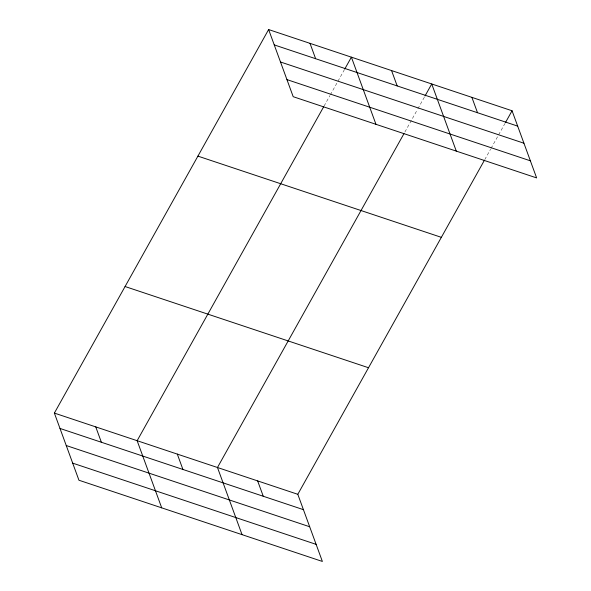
<?xml version="1.0" encoding="UTF-8"?>
<svg xmlns="http://www.w3.org/2000/svg" width="591" height="591" viewBox="0 0 591 591"><rect width="100%" height="100%" fill="white"/><g stroke="black" fill="none" stroke-linecap="round" stroke-linejoin="round"><path stroke-width="0.44" stroke-dasharray="2.96 2.22" d="M324.097 106.025L329.911 95.616M330.362 94.811L337.52 81.994M337.963 81.196L344.228 69.982M404.879 132.029L417.409 109.601M417.852 108.796L424.567 96.784M484.76 159.629L490.582 149.22M491.025 148.415L504.899 123.585"/><path stroke-width="0.89" d="M484.317 160.434L297.805 494.305L322.376 561.45L78.943 480.232L54.372 413.087L268.624 29.55L512.057 110.768L536.628 177.913L293.195 96.695L268.624 29.55M323.646 106.831L137.142 440.701L161.712 507.846M344.679 69.177L351.394 57.164L375.965 124.309M403.978 133.632L217.473 467.503L242.044 534.648M425.01 95.978L431.726 83.966L456.296 151.111M505.349 122.78L512.057 110.768M274.239 44.901L517.679 126.119M280.496 61.996L523.936 143.214M286.938 79.6L530.378 160.818M197.919 156.12L441.359 237.338M125.07 286.524L368.511 367.735M54.372 413.087L297.805 494.305M59.987 428.445L303.427 509.656M66.244 445.533L309.677 526.751M72.686 463.145L316.126 544.363M471.891 97.367L477.513 112.718M391.56 70.565L397.174 85.917M310.009 43.357L315.624 58.708M257.639 480.904L263.261 496.255M177.307 454.102L182.922 469.461M95.757 426.894L101.371 442.253"/></g></svg>
